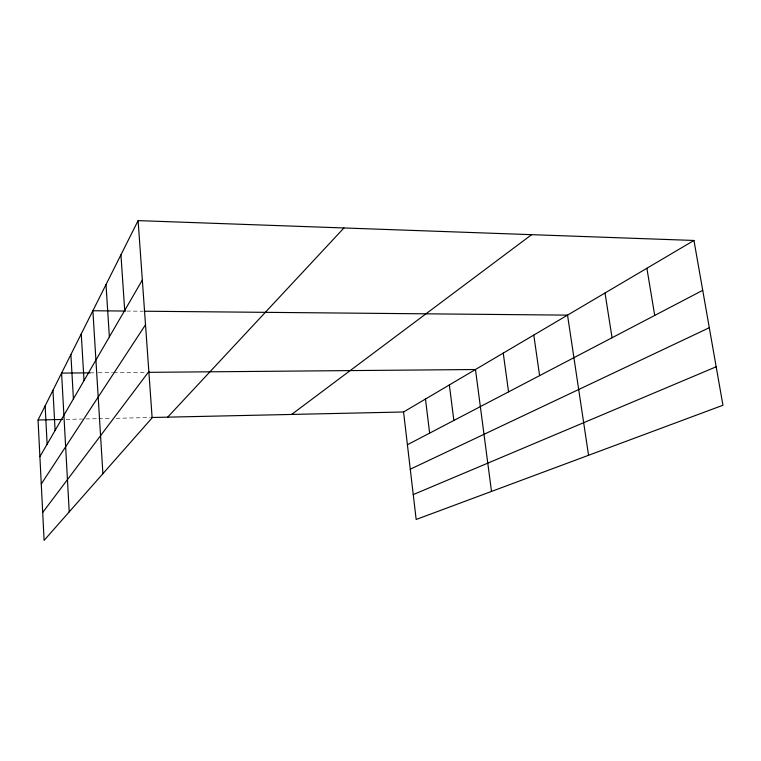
<?xml version="1.0" encoding="UTF-8"?>
<svg xmlns="http://www.w3.org/2000/svg" width="761" height="761" viewBox="0 0 761 761"><rect width="100%" height="100%" fill="white"/><g stroke="black" fill="none" stroke-linecap="round" stroke-linejoin="round"><path stroke-width="0.57" stroke-dasharray="3.81 2.85" d="M66.026 419.387L82.35 419.026M85.85 418.95L97.532 418.693M98.692 418.674L111.534 418.388M116.205 418.284L150.126 417.542M89.988 372.852L97.085 372.795M98.274 372.785L112.476 372.662M113.646 372.652L146.597 372.367M126.687 311.059L143.011 311.211"/><path stroke-width="1.14" d="M138.102 220.614L152.133 417.827L44.1 540.386L38.05 419.996L138.102 220.614L693.946 240.466L722.95 405.252L416.172 519.468L403.558 411.986L693.946 240.466M39.895 456.657L142.336 280.038M41.265 484.006L145.513 324.728M42.702 512.476L148.842 371.577M167.686 417.161L343.943 227.967M291.634 414.441L531.625 234.673M407.411 444.757L702.726 290.331M410.274 469.195L709.3 327.715M413.252 494.593L716.177 366.783M38.05 419.996L62.535 419.463M151.296 417.513L403.558 411.986M89.988 372.852L61.584 373.099L69.222 511.887M148.956 372.338L475.473 369.513L491.501 491.416M125.517 311.049L92.88 310.745L102.897 473.684M144.171 311.22L567.535 315.13L588.557 455.287M646.879 268.272L654.717 315.435M605.014 292.995L612.063 337.741M533.794 335.068L539.597 375.63M503.249 353.104L508.557 391.867M449.361 384.933L453.851 420.472M425.485 399.03L429.632 433.142M120.942 254.811L124.699 310.44M106.007 284.585L109.365 336.876M81.256 333.908L84.014 380.586M70.887 354.569L73.408 398.869M52.956 390.307L55.087 430.45M45.146 405.86L47.125 444.186"/></g></svg>
